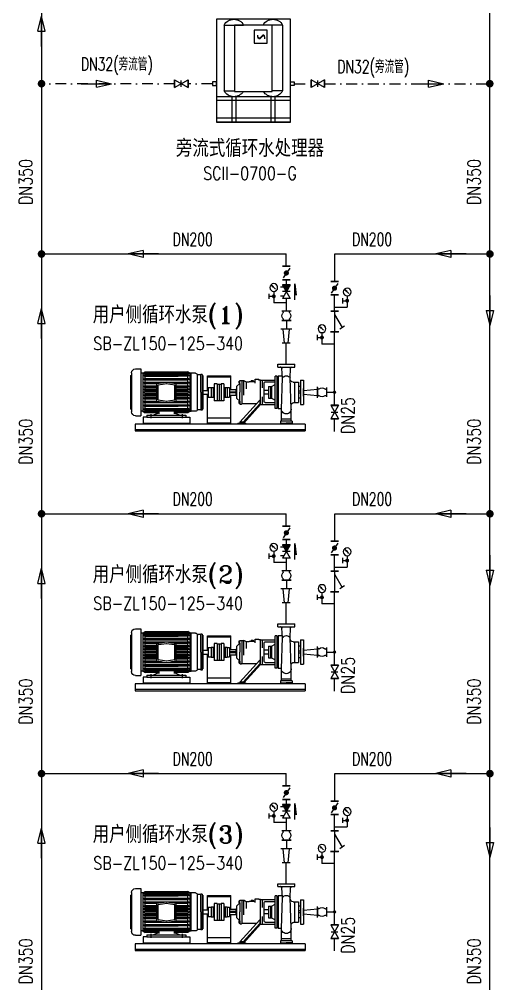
# Model space of a CAD drawing. Extents: x -345393 to -54719, y 203828 to 476815.
# Drawn here: x -283514 to -272560, y 285325 to 307598 of the extents above; entities that cross this region are included whole.
import ezdxf

# ---------------------------------------------------------------- set-up
doc = ezdxf.new("R2010")
doc.units = 0
doc.header["$LTSCALE"] = 1000
doc.header["$MEASUREMENT"] = 0
for name, pattern in [('CENTER', [2, 1.25, -0.25, 0.25, -0.25]), ('CONTINOUS', [0]), ('DASHDOT2', [0.5, 0.25, -0.125, 0, -0.125])]:
    doc.linetypes.add(name, pattern=pattern)
doc.layers.get('0').update_dxf_attribs({"color": 252, "linetype": 'CONTINUOUS'})
for name, color, linetype in [('暖通-水-水阀', 3, 'CONTINUOUS'), ('暖通-水-管道-供水', 1, 'CONTINUOUS'), ('暖通-风-设备', 40, 'CONTINUOUS'), ('暖通-风-说明', 3, 'CONTINUOUS')]:
    doc.layers.add(name, color=color, linetype=linetype)
doc.styles.add('HZ', font='romans.shx', dxfattribs={"width": 0.7, "bigfont": 'tjhztxt.shx'})
doc.styles.add('HZ-ZG', font='romans.shx', dxfattribs={"width": 0.8, "bigfont": 'hzf.shx'})
doc.styles.add('TKZ1', font='tjromant.shx', dxfattribs={"bigfont": 'tjhts.shx'})

# ---------------------------------------------------------------- blocks, each defined once
blk = doc.blocks.new('箭头')
at = {"color": 3, "linetype": 'CONTINOUS'}
for p, q in [((-317, 0), (381, 0)), ((32, 84), (381, 0)), ((32, 84), (32, -84)), ((32, -84), (381, 0))]:
    blk.add_line(p, q, dxfattribs=at)
blk = doc.blocks.new('闸阀150')
for p, q in [((130, 75), (-130, -75)), ((130, -75), (-130, 75)), ((-130, 75), (-130, -75)), ((0, -63), (0, 63)), ((130, 75), (130, -75))]:
    blk.add_line(p, q)
blk = doc.blocks.new('旁流水处理器')
for p, q in [((-1125, 3740), (-376, 3740)), ((-1125, 3740), (-1125, 1202)), ((1125, 3740), (376, 3740)), ((1125, 3740), (1125, 1202))]:
    blk.add_line(p, q)
at = {"color": 3}
for p, q in [((-1125, 1202), (-725, 1202)), ((1125, 1202), (725, 1202)), ((-1425, 981), (1425, 981)), ((-1425, 831), (1425, 831)), ((-825, 988), (-825, 0)), ((-675, 988), (-675, 0)), ((675, 988), (675, 0)), ((825, 988), (825, 0)), ((-1425, 150), (1425, 150)), ((-1425, 0), (1425, 0))]:
    blk.add_line(p, q, dxfattribs=at)
at = {"flags": 128}
for points in [[(-1425, 3960), (1425, 3960), (1425, 0), (-1425, 0)], [(-1425, 1406), (-1425, 1556), (-1575, 1556), (-1575, 1406)], [(1425, 1406), (1425, 1556), (1575, 1556), (1575, 1406)]]:
    blk.add_lwpolyline(points, close=True, dxfattribs=at)
at = {"color": 2, "flags": 128}
for points in [[(-725, 3740), (725, 3740), (725, 1180), (-725, 1180)], [(-525, 3540), (-25, 3540), (-25, 3040), (-525, 3040)]]:
    blk.add_lwpolyline(points, close=True, dxfattribs=at)
for centre, start, end in [((-750, 3532), 29.0309, 150.9691), ((750, 3532), 29.0309, 150.9691), ((-750, 1409), 209.0309, 327.5344), ((750, 1409), 212.4656, 330.9691)]:
    blk.add_arc(centre, 428, start, end)
at = {"color": 3, "style": 'HZ', "width": 0.7}
blk.add_text('~', height=500, dxfattribs=at).set_placement((-487, 3064))
blk = doc.blocks.new('A$C3FDB32FF')
at = {"color": 3}
for p, q in [((638, 1543), (244, 1543)), ((244, 1475), (244, 1543)), ((638, 1475), (244, 1475)), ((353, 1226), (342, 1443)), ((524, 1226), (540, 1444)), ((573, 1475), (578, 1475)), ((638, 1475), (638, 1543)), ((2660, 1330), (2710, 1364)), ((2660, 1318), (2710, 1345)), ((2710, 1364), (2710, 1345)), ((3701, 1364), (2710, 1364)), ((2710, 1345), (2938, 1345)), ((3701, 1345), (2938, 1345)), ((3752, 1330), (3701, 1364)), ((3701, 1345), (3701, 1364)), ((3752, 1318), (3701, 1345)), ((3797, 1431), (3797, 351)), ((3923, 1431), (3797, 1431)), ((4013, 1341), (4013, 441)), ((45, 1172), (45, 610)), ((112, 1172), (45, 1172)), ((112, 1172), (112, 610)), ((284, 1127), (157, 1127)), ((157, 1127), (157, 655)), ((245, 655), (245, 1127)), ((328, 505), (353, 1226)), ((554, 505), (524, 1226)), ((534, 1264), (627, 1264)), ((627, 518), (627, 1264)), ((627, 1264), (627, 518)), ((649, 518), (649, 1264)), ((649, 1264), (694, 1264)), ((694, 518), (694, 1264)), ((1037, 1175), (694, 1175)), ((925, 1130), (694, 1130)), ((992, 994), (992, 1175)), ((1037, 607), (1037, 1175)), ((1037, 1175), (1070, 1175)), ((1155, 1193), (1070, 1193)), ((1070, 1175), (1070, 1193)), ((1161, 1106), (1161, 1187)), ((1287, 1142), (1167, 1142)), ((1203, 1164), (1203, 1142)), ((1245, 1166), (1209, 1166)), ((1215, 1164), (1215, 1142)), ((1239, 1164), (1239, 1142)), ((1251, 1164), (1251, 1142)), ((1368, 1133), (1298, 1133)), ((1414, 1160), (1368, 1133)), ((1368, 1133), (1368, 973)), ((1427, 1163), (1427, 823)), ((1462, 1163), (1427, 1163)), ((1467, 1162), (1467, 633)), ((1506, 1163), (1473, 1163)), ((1512, 1098), (1512, 1157)), ((1526, 1149), (1512, 1149)), ((1526, 1136), (1512, 1136)), ((1529, 1106), (1529, 1142)), ((2364, 1279), (2364, 503)), ((2364, 1279), (2381, 1279)), ((2381, 1305), (2381, 478)), ((2381, 1305), (2415, 1305)), ((2415, 891), (2415, 1305)), ((2415, 1296), (2492, 1296)), ((2491, 497), (2491, 1285)), ((2536, 1330), (2660, 1330)), ((2637, 452), (2637, 1330)), ((2660, 452), (2660, 1330)), ((2660, 1318), (2710, 1324)), ((2660, 1279), (2710, 1296)), ((2660, 1279), (2710, 1262)), ((3752, 1279), (2660, 1279)), ((2664, 1196), (2710, 1212)), ((3752, 1195), (2664, 1195)), ((2664, 1193), (2710, 1178)), ((2664, 1112), (2710, 1127)), ((2710, 1324), (2710, 1296)), ((3701, 1324), (2710, 1324)), ((3701, 1296), (2710, 1296)), ((2710, 1212), (2710, 1262)), ((2710, 1262), (2938, 1262)), ((3701, 1212), (2710, 1212)), ((2710, 1127), (2710, 1178)), ((3701, 1178), (2710, 1178)), ((3701, 1127), (2710, 1127)), ((3701, 1262), (2938, 1262)), ((3206, 1127), (2981, 1094)), ((3431, 1094), (3206, 1127)), ((3752, 1318), (3701, 1324)), ((3701, 1296), (3701, 1324)), ((3752, 1279), (3701, 1296)), ((3752, 1279), (3701, 1262)), ((3701, 1212), (3701, 1262)), ((3752, 1195), (3701, 1212)), ((3752, 1195), (3701, 1178)), ((3701, 1127), (3701, 1178)), ((3752, 1110), (3701, 1127)), ((3752, 1330), (3752, 452)), ((3752, 1330), (3797, 1330)), ((4036, 1279), (4013, 1279)), ((4036, 1279), (4036, 503)), ((112, 1026), (157, 1026)), ((112, 914), (157, 914)), ((784, 1026), (694, 1071)), ((852, 1026), (784, 1026)), ((784, 1026), (784, 756)), ((807, 1026), (807, 756)), ((852, 1026), (852, 756)), ((852, 936), (947, 936)), ((947, 675), (947, 1108)), ((1526, 1111), (1512, 1111)), ((1526, 1099), (1512, 1099)), ((1512, 1098), (1512, 891)), ((1580, 1031), (1512, 1098)), ((1512, 681), (1512, 891)), ((1582, 891), (1582, 1026)), ((1582, 957), (1599, 957)), ((1582, 756), (1582, 891)), ((1599, 825), (1599, 957)), ((1599, 957), (1601, 955)), ((1601, 955), (1601, 828)), ((1752, 954), (1601, 954)), ((1620, 906), (1620, 877)), ((1752, 906), (1620, 906)), ((1803, 1000), (1752, 1000)), ((1752, 1000), (1752, 782)), ((1803, 1005), (1803, 778)), ((1852, 1005), (1803, 1005)), ((1852, 1005), (1852, 778)), ((1878, 1005), (1852, 1005)), ((1878, 1089), (1878, 694)), ((1878, 1089), (1945, 1089)), ((1945, 1089), (1945, 694)), ((2036, 1080), (1945, 1080)), ((1991, 1080), (1991, 702)), ((2036, 1089), (2103, 1089)), ((2036, 1089), (2036, 694)), ((2103, 1089), (2103, 694)), ((2129, 1005), (2103, 1005)), ((2129, 1005), (2129, 778)), ((2178, 1005), (2129, 1005)), ((2178, 1005), (2178, 778)), ((2246, 1000), (2178, 1000)), ((2246, 1000), (2246, 782)), ((2364, 936), (2246, 936)), ((2415, 891), (2415, 478)), ((2660, 891), (2710, 908)), ((2660, 891), (2710, 874)), ((3093, 1110), (2664, 1110)), ((2664, 1109), (2710, 1094)), ((2664, 1028), (2710, 1043)), ((2981, 1026), (2664, 1026)), ((2664, 1025), (2710, 1009)), ((2664, 960), (2710, 975)), ((2981, 959), (2664, 959)), ((2664, 957), (2710, 942)), ((2710, 1043), (2710, 1094)), ((2981, 1094), (2710, 1094)), ((2981, 1043), (2710, 1043)), ((2710, 975), (2710, 1009)), ((2710, 975), (2710, 1009)), ((2981, 1009), (2710, 1009)), ((2981, 975), (2710, 975)), ((2710, 908), (2710, 942)), ((2981, 942), (2710, 942)), ((2710, 908), (2710, 908)), ((2981, 908), (2710, 908)), ((2981, 689), (2981, 1094)), ((3211, 1094), (3014, 1065)), ((3014, 718), (3014, 1065)), ((3397, 1065), (3201, 1094)), ((3752, 1110), (3318, 1110)), ((3397, 718), (3397, 1065)), ((3431, 689), (3431, 1094)), ((3701, 1094), (3431, 1094)), ((3701, 1043), (3431, 1043)), ((3752, 1026), (3431, 1026)), ((3701, 1009), (3431, 1009)), ((3701, 975), (3431, 975)), ((3752, 959), (3431, 959)), ((3701, 942), (3431, 942)), ((3701, 908), (3431, 908)), ((3752, 1110), (3701, 1094)), ((3701, 1043), (3701, 1094)), ((3752, 1026), (3701, 1043)), ((3752, 1026), (3701, 1009)), ((3701, 975), (3701, 1009)), ((3752, 959), (3701, 975)), ((3752, 959), (3701, 942)), ((3701, 908), (3701, 942)), ((3752, 891), (3701, 908)), ((3752, 891), (3701, 874)), ((112, 869), (157, 869)), ((112, 756), (157, 756)), ((784, 756), (694, 711)), ((852, 756), (784, 756)), ((852, 846), (947, 846)), ((992, 607), (992, 788)), ((1054, 708), (1054, 622)), ((1526, 683), (1512, 683)), ((1512, 681), (1512, 625)), ((1526, 670), (1512, 670)), ((1580, 752), (1514, 686)), ((1529, 660), (1529, 676)), ((1582, 825), (1599, 825)), ((1599, 825), (1601, 828)), ((1752, 829), (1601, 829)), ((1620, 877), (1752, 877)), ((1803, 782), (1752, 782)), ((1852, 778), (1803, 778)), ((1878, 778), (1852, 778)), ((1878, 694), (1945, 694)), ((2036, 702), (1945, 702)), ((2036, 694), (2103, 694)), ((2129, 778), (2103, 778)), ((2178, 778), (2129, 778)), ((2246, 782), (2178, 782)), ((2364, 846), (2246, 846)), ((2660, 824), (2710, 840)), ((2660, 824), (2710, 807)), ((2981, 824), (2660, 824)), ((2660, 756), (2710, 773)), ((2660, 756), (2710, 739)), ((2981, 756), (2660, 756)), ((2660, 672), (2710, 689)), ((2660, 672), (2710, 655)), ((3093, 672), (2660, 672)), ((2710, 840), (2710, 874)), ((2981, 874), (2710, 874)), ((2981, 840), (2710, 840)), ((2710, 773), (2710, 807)), ((2981, 807), (2710, 807)), ((2710, 773), (2710, 773)), ((2981, 773), (2710, 773)), ((2710, 689), (2710, 739)), ((2981, 739), (2710, 739)), ((2981, 689), (2710, 689)), ((3206, 655), (2981, 689)), ((3211, 688), (3014, 718)), ((3397, 718), (3201, 688)), ((3431, 689), (3206, 655)), ((3752, 672), (3318, 672)), ((3701, 874), (3431, 874)), ((3701, 840), (3431, 840)), ((3752, 824), (3431, 824)), ((3701, 807), (3431, 807)), ((3701, 773), (3431, 773)), ((3752, 756), (3431, 756)), ((3701, 739), (3431, 739)), ((3701, 689), (3431, 689)), ((3701, 840), (3701, 874)), ((3752, 824), (3701, 840)), ((3752, 824), (3701, 807)), ((3701, 773), (3701, 807)), ((3752, 756), (3701, 773)), ((3752, 756), (3701, 739)), ((3701, 689), (3701, 739)), ((3752, 672), (3701, 689)), ((3752, 672), (3701, 655)), ((112, 610), (45, 610)), ((263, 655), (157, 655)), ((328, 225), (328, 499)), ((627, 518), (554, 518)), ((554, 225), (554, 494)), ((649, 518), (694, 518)), ((925, 652), (694, 652)), ((1037, 607), (694, 607)), ((1462, 631), (1123, 631)), ((1467, 646), (1467, 625)), ((1506, 619), (1473, 619)), ((1526, 645), (1512, 645)), ((1526, 633), (1512, 633)), ((1529, 640), (1529, 656)), ((2364, 503), (2381, 503)), ((2381, 478), (2415, 478)), ((2415, 486), (2492, 486)), ((2536, 452), (2660, 452)), ((2637, 452), (2660, 452)), ((2660, 452), (2637, 452)), ((2660, 587), (2710, 604)), ((2660, 587), (2710, 570)), ((3752, 587), (2660, 587)), ((2660, 503), (2710, 520)), ((2660, 503), (2710, 486)), ((3752, 503), (2660, 503)), ((2660, 475), (2710, 459)), ((2660, 464), (2710, 459)), ((2660, 464), (2710, 437)), ((2660, 452), (2710, 419)), ((2710, 604), (2710, 655)), ((3701, 655), (2710, 655)), ((3701, 604), (2710, 604)), ((2710, 520), (2710, 570)), ((2710, 570), (2938, 570)), ((3701, 520), (2710, 520)), ((2710, 486), (2710, 459)), ((2710, 486), (3701, 486)), ((3701, 486), (2710, 486)), ((2710, 459), (3026, 459)), ((3701, 570), (2938, 570)), ((3026, 464), (3026, 395)), ((3386, 464), (3026, 464)), ((3386, 464), (3386, 395)), ((3386, 459), (3701, 459)), ((3701, 604), (3701, 655)), ((3752, 587), (3701, 604)), ((3752, 587), (3701, 570)), ((3701, 520), (3701, 570)), ((3752, 503), (3701, 520)), ((3752, 503), (3701, 486)), ((3701, 459), (3701, 486)), ((3701, 459), (3701, 486)), ((3752, 464), (3701, 437)), ((3752, 464), (3701, 459)), ((3752, 452), (3701, 419)), ((3752, 452), (3797, 452)), ((4013, 503), (4036, 503)), ((306, 225), (306, 157)), ((306, 225), (576, 225)), ((328, 270), (554, 270)), ((576, 225), (576, 157)), ((1721, 293), (2261, 293)), ((2710, 437), (2710, 419)), ((2710, 437), (3026, 437)), ((2710, 419), (3026, 419)), ((2756, 360), (2756, 315)), ((3656, 360), (2756, 360)), ((3656, 315), (2756, 315)), ((3026, 419), (2891, 360)), ((3701, 437), (3386, 437)), ((3521, 360), (3386, 419)), ((3386, 419), (3701, 419)), ((3656, 360), (3656, 315)), ((3701, 419), (3701, 437)), ((3923, 351), (3797, 351)), ((0, 157), (3926, 157)), ((306, 180), (441, 180)), ((576, 180), (441, 180)), ((1378, 180), (1378, 157)), ((1558, 180), (1378, 180)), ((1435, 199), (1512, 199)), ((1512, 199), (1512, 180)), ((1558, 180), (1558, 157)), ((1721, 180), (2261, 180))]:
    blk.add_line(p, q, dxfattribs=at)
at = {"color": 3, "linetype": 'Continuous'}
for p, q in [((1721, 954), (1721, 1271)), ((2261, 1271), (1721, 1271)), ((2261, 1248), (1721, 1248)), ((2261, 936), (2261, 1271)), ((1054, 708), (1037, 708)), ((1512, 199), (1054, 708)), ((1721, 157), (1721, 829)), ((2261, 157), (2261, 846)), ((1422, 180), (1037, 607)), ((1435, 199), (1054, 622)), ((2756, 315), (2666, 315)), ((2666, 315), (2666, 157)), ((3656, 315), (3746, 315)), ((3746, 315), (3746, 157)), ((0, 157), (0, 0)), ((3926, 34), (0, 34)), ((3926, 0), (0, 0)), ((3746, 180), (2666, 180)), ((3926, 157), (3926, 0))]:
    blk.add_line(p, q, dxfattribs=at)
at = {"color": 3, "linetype": 'CENTER'}
for p, q in [((2846, 383), (2846, 293)), ((3566, 383), (3566, 293))]:
    blk.add_line(p, q, dxfattribs=at)
at = {"color": 3}
for centre, radius, start, end in [((308, 1442), 33.8, 2.861, 90), ((573, 1442), 33.8, 90, 175.7275), ((3923, 1341), 90, 0, 90), ((438, 1168), 104, 34.4039, 145.5961), ((925, 1108), 22.5, 360, 90), ((1155, 1187), 6.07, 0, 90), ((1167, 1148), 6.07, 180, 270), ((1209, 1157), 8.88, 47.4909, 132.5091), ((1227, 1134), 32, 67.9484, 112.0516), ((1245, 1157), 8.91, 47.672, 132.328), ((1287, 1136), 6.07, 14.6649, 90), ((1298, 1139), 6.07, 194.6649, 270), ((1427, 1138), 25.7, 90, 120), ((1462, 1157), 6.07, 44.8577, 90), ((1473, 1157), 6.07, 90, 180), ((1506, 1157), 6.07, 0, 90), ((1520, 1142), 9.19, 317.252, 42.748), ((1496, 1124), 33.1, 337.833, 22.167), ((2536, 1285), 45, 90, 180), ((1520, 1105), 9.22, 317.4117, 42.5883), ((1576, 1026), 6.07, 0, 45), ((925, 675), 22.5, 270, 360), ((1518, 681), 6.07, 135, 180), ((1520, 677), 9.19, 317.252, 42.748), ((1496, 658), 33.1, 337.833, 22.167), ((1576, 756), 6.07, 315, 0), ((1576, 756), 6.07, 315, 0), ((441, 506), 113, 180.3903, 217.3872), ((441, 506), 113, 322.6128, 359.6097), ((1462, 637), 6.07, 270, 315.1423), ((1473, 625), 6.07, 180, 270), ((1506, 625), 6.07, 270, 0), ((1520, 639), 9.22, 317.4117, 42.5883), ((2536, 497), 45, 180, 270), ((441, 506), 113, 217.3872, 322.6128), ((3923, 441), 90, 270, 0)]:
    blk.add_arc(centre, radius, start, end, dxfattribs=at)
at = {"color": 3, "linetype": 'Continuous'}
for centre, start, end in [((284, 1195), 270, 358.0103), ((263, 587), 358.0103, 90)]:
    blk.add_arc(centre, 67.5, start, end, dxfattribs=at)
blk = doc.blocks.new('蝶阀150-2')
for p, q in [((-130, 75), (-130, -75)), ((94, 63), (-94, -63)), ((130, 75), (130, -75))]:
    blk.add_line(p, q)
at = {"const_width": 49.7}
blk.add_lwpolyline([(-25, -1, 1), (25, -1, 1)], format="xyb", close=True, dxfattribs=at)
blk = doc.blocks.new('橡胶软接头150')
for p, q in [((0, -90), (0, 90)), ((21, 60), (0, 60)), ((158, 60), (180, 60)), ((180, -90), (180, 90)), ((21, -60), (0, -60)), ((158, -60), (180, -60))]:
    blk.add_line(p, q)
for centre, radius, start, end in [((21, 83), 22.5, 270, 310.5421), ((90, 3), 82.9, 49.4579, 130.5421), ((158, 83), 22.5, 229.4579, 270), ((21, -83), 22.5, 49.4579, 90), ((90, -3), 82.9, 229.4579, 310.5421), ((158, -83), 22.5, 90, 130.5421)]:
    blk.add_arc(centre, radius, start, end)
blk = doc.blocks.new('变径管150')
for p, q in [((-106, 269), (106, 269)), ((-36, 0), (-61, 269)), ((36, 0), (61, 269)), ((-75, 0), (75, 0))]:
    blk.add_line(p, q)
blk = doc.blocks.new('压力表150')
for p, q in [((-32, 264), (-5, 291)), ((-5, 291), (37, 332)), ((0, 219), (0, 117)), ((37, 332), (2, 311, -2160)), ((37, 332), (16, 298, -2160)), ((86, 125), (-18, 125)), ((0, 112), (0, 0)), ((86, 75), (86, 175))]:
    blk.add_line(p, q)
at = {"const_width": 37.5}
blk.add_lwpolyline([(-19, 125, 1), (19, 125, 1)], format="xyb", close=True, dxfattribs=at)
blk.add_circle((0, 294), 75)
for start, end in [(90, 270), (270, 90)]:
    blk.add_arc((0, 125), 18.8, start, end)
blk = doc.blocks.new('调节止回阀150')
at = {"linetype": 'Continuous'}
h = blk.add_hatch(dxfattribs=at)
h.set_pattern_fill('ANSI37', color=256, scale=0.530035, style=0)
h.set_pattern_definition([(45, (-34164.920464, -47847.3479), (-0.04684894752, 0.04684894752), []), (135, (-34164.920464, -47847.3479), (-0.04684894752, -0.04684894752), [])])
h.paths.add_polyline_path([(0, 0), (0, -1), (129, -75), (129, 75)])
for p, q in [((129, -75), (-131, 75)), ((129, 75), (-131, -75)), ((-131, 75), (-131, -75)), ((0, 75), (0, -75)), ((129, 75), (129, -75)), ((-86, -50), (-86, -117)), ((84, -50), (84, -117))]:
    blk.add_line(p, q)
blk.add_lwpolyline([(-157, 164), (152, 164), (-66, 186), (-2, 164)])
blk = doc.blocks.new('Y型除污器150')
for p, q in [((0, -75), (0, 75)), ((0, 0), (400, 0)), ((62, 0), (315, -146)), ((400, -79), (400, 77)), ((285, -193), (344, -100))]:
    blk.add_line(p, q)

msp = doc.modelspace()

# ---------------------------------------------------------------- linework, layer by layer
at = {"layer": '暖通-水-水阀'}
for p, q in [((-279929.22341, 306020.0028), (-279929.22341, 306199.94024)), ((-279617.56263, 306020.0028), (-279617.56263, 306199.94024)), ((-276775.60421, 306020.0028), (-276775.60421, 306199.94024)), ((-276463.94343, 306020.0028), (-276463.94343, 306199.94024)), ((-277436.57307, 301893.43617), (-277256.63563, 301893.43617)), ((-277436.57307, 301581.7754), (-277256.63563, 301581.7754)), ((-277256.63563, 301462.22004), (-277436.57307, 301462.22004)), ((-276324.22963, 301542.16543), (-276144.2922, 301542.16543)), ((-277256.63563, 301150.55926), (-277436.57307, 301150.55926)), ((-276324.22963, 301230.50466), (-276144.2922, 301230.50466)), ((-277346.60435, 301049.8182), (-277638.24615, 301049.8182)), ((-276234.26091, 300947.49523), (-275942.61911, 300947.49523)), ((-277238.75681, 300857.65576), (-277454.45188, 300857.65576)), ((-276324.28601, 300855.82857), (-276144.23582, 300855.82857)), ((-277454.45188, 300641.51775), (-277238.75681, 300641.51775)), ((-277223.47357, 300440.77668), (-277476.87796, 300440.77668)), ((-276327.1644, 300376.07837), (-276139.91826, 300376.07837)), ((-277259.97637, 300118.14341), (-277440.33802, 300118.14341)), ((-276234.26091, 300097.7381), (-276525.90272, 300097.7381)), ((-276631.62764, 298856.28078), (-276631.62764, 299109.68517)), ((-276631.62764, 299090.80565), (-276631.62764, 298875.11058)), ((-276324.22963, 298682.22616), (-276144.2922, 298682.22616)), ((-276324.22963, 298370.56539), (-276144.2922, 298370.56539)), ((-277436.57307, 295893.43617), (-277256.63563, 295893.43617)), ((-277436.57307, 295581.7754), (-277256.63563, 295581.7754)), ((-277256.63563, 295462.22004), (-277436.57307, 295462.22004)), ((-276324.22963, 295542.16543), (-276144.2922, 295542.16543)), ((-277256.63563, 295150.55926), (-277436.57307, 295150.55926)), ((-276324.22963, 295230.50466), (-276144.2922, 295230.50466)), ((-277346.60435, 295049.8182), (-277638.24615, 295049.8182)), ((-276234.26091, 294947.49523), (-275942.61911, 294947.49523)), ((-277238.75681, 294857.65576), (-277454.45188, 294857.65576)), ((-276324.28601, 294855.82857), (-276144.23582, 294855.82857)), ((-277223.47357, 294440.77668), (-277476.87796, 294440.77668)), ((-277454.45188, 294641.51775), (-277238.75681, 294641.51775)), ((-276327.1644, 294376.07837), (-276139.91826, 294376.07837)), ((-277259.97637, 294118.14341), (-277440.33802, 294118.14341)), ((-276234.26091, 294097.7381), (-276525.90272, 294097.7381)), ((-276631.62764, 292856.28078), (-276631.62764, 293109.68517)), ((-276631.62764, 293090.80565), (-276631.62764, 292875.11058)), ((-276324.22963, 292682.22616), (-276144.2922, 292682.22616)), ((-276324.22963, 292370.56539), (-276144.2922, 292370.56539)), ((-277436.57307, 289893.43617), (-277256.63563, 289893.43617)), ((-277436.57307, 289581.7754), (-277256.63563, 289581.7754)), ((-276324.22963, 289542.16543), (-276144.2922, 289542.16543)), ((-277256.63563, 289462.22004), (-277436.57307, 289462.22004)), ((-277256.63563, 289150.55926), (-277436.57307, 289150.55926)), ((-276324.22963, 289230.50466), (-276144.2922, 289230.50466)), ((-277346.60435, 289049.8182), (-277638.24615, 289049.8182)), ((-276234.26091, 288947.49523), (-275942.61911, 288947.49523)), ((-277238.75681, 288857.65576), (-277454.45188, 288857.65576)), ((-276324.28601, 288855.82857), (-276144.23582, 288855.82857)), ((-277223.47357, 288440.77668), (-277476.87796, 288440.77668)), ((-277454.45188, 288641.51775), (-277238.75681, 288641.51775)), ((-276327.1644, 288376.07837), (-276139.91826, 288376.07837)), ((-277259.97637, 288118.14341), (-277440.33802, 288118.14341)), ((-276234.26091, 288097.7381), (-276525.90272, 288097.7381)), ((-276631.62764, 286856.28078), (-276631.62764, 287109.68517)), ((-276631.62764, 287090.80565), (-276631.62764, 286875.11058)), ((-276324.22963, 286682.22616), (-276144.2922, 286682.22616)), ((-276324.22963, 286370.56539), (-276144.2922, 286370.56539))]:
    msp.add_line(p, q, dxfattribs=at)
at = {"layer": '暖通-水-管道-供水'}
for p, q in [((-272650.92758, 283772.94705), (-272650.92758, 324486.39897)), ((-283000.25319, 309891.85105), (-283000.25319, 283772.94705)), ((-283000.25319, 302177.57887), (-277350.1572, 302177.57887)), ((-277350.1572, 301893.43617), (-277350.1572, 302177.57887)), ((-276230.70807, 302177.57887), (-272647.37473, 302177.57887)), ((-276230.70807, 301542.16543), (-276230.70807, 302177.57887)), ((-277346.60435, 301453.5628), (-277346.60435, 301581.7754)), ((-277346.60435, 300857.65576), (-277346.60435, 301150.55926)), ((-276234.26091, 300855.82857), (-276234.26091, 301230.50466)), ((-277346.60435, 300641.51775), (-277346.60435, 300440.77668)), ((-276234.26091, 298982.9644), (-276234.26091, 300376.07837)), ((-277350.1572, 299634.81007), (-277350.1572, 300118.14341)), ((-276415.48963, 298982.9644), (-276234.26091, 298982.9644)), ((-283000.25319, 296177.57887), (-277350.1572, 296177.57887)), ((-277350.1572, 295893.43617), (-277350.1572, 296177.57887)), ((-276230.70807, 296177.57887), (-272647.37473, 296177.57887)), ((-276230.70807, 295542.16543), (-276230.70807, 296177.57887)), ((-277346.60435, 295453.5628), (-277346.60435, 295581.7754)), ((-277346.60435, 294857.65576), (-277346.60435, 295150.55926)), ((-276234.26091, 294855.82857), (-276234.26091, 295230.50466)), ((-277346.60435, 294641.51775), (-277346.60435, 294440.77668)), ((-276234.26091, 292982.9644), (-276234.26091, 294376.07837)), ((-277350.1572, 293634.81007), (-277350.1572, 294118.14341)), ((-276415.48963, 292982.9644), (-276234.26091, 292982.9644)), ((-283000.25319, 290177.57887), (-277350.1572, 290177.57887)), ((-277350.1572, 289893.43617), (-277350.1572, 290177.57887)), ((-276230.70807, 290177.57887), (-272647.37473, 290177.57887)), ((-276230.70807, 289542.16543), (-276230.70807, 290177.57887)), ((-277346.60435, 289453.5628), (-277346.60435, 289581.7754)), ((-277346.60435, 288857.65576), (-277346.60435, 289150.55926)), ((-276234.26091, 288855.82857), (-276234.26091, 289230.50466)), ((-277346.60435, 288641.51775), (-277346.60435, 288440.77668)), ((-276234.26091, 286982.9644), (-276234.26091, 288376.07837)), ((-277350.1572, 287634.81007), (-277350.1572, 288118.14341)), ((-276415.48963, 286982.9644), (-276234.26091, 286982.9644))]:
    msp.add_line(p, q, dxfattribs=at)
at = {"layer": '暖通-水-管道-供水', "color": 4, "linetype": 'DASHDOT2'}
for p, q in [((-279929.22341, 306109.97152), (-283000.25319, 306110.16352)), ((-279054.09276, 306109.8268), (-279617.56263, 306109.94786)), ((-277164.09276, 306109.87462), (-276775.60421, 306109.87462)), ((-276463.94343, 306109.87462), (-272650.92758, 306109.87462))]:
    msp.add_line(p, q, dxfattribs=at)
at = {"layer": '暖通-水-管道-供水', "linetype": 'Continuous'}
for p, q in [((-276234.26091, 298682.22616), (-276234.26091, 298982.9644)), ((-276234.26091, 298080.74968), (-276234.26091, 298370.56539)), ((-276234.26091, 292682.22616), (-276234.26091, 292982.9644)), ((-276234.26091, 292080.74968), (-276234.26091, 292370.56539)), ((-276234.26091, 286682.22616), (-276234.26091, 286982.9644)), ((-276234.26091, 286080.74968), (-276234.26091, 286370.56539))]:
    msp.add_line(p, q, dxfattribs=at)
at = {"layer": '暖通-水-管道-供水', "color": 4, "linetype": 'DASHDOT2', "const_width": 87.5}
for points in [[(-282956.50319, 306110.58814, -1), (-283044.00319, 306110.58814, -1)], [(-272607.17758, 306110.58814, -1), (-272694.67758, 306110.58814, -1)]]:
    msp.add_lwpolyline(points, format="xyb", close=True, dxfattribs=at)
at = {"layer": '暖通-水-管道-供水', "const_width": 87.5}
for points in [[(-283044.00319, 302177.57887, 1), (-282956.50319, 302177.57887, 1)], [(-272691.12473, 302177.57887, 1), (-272603.62473, 302177.57887, 1)], [(-283044.00319, 296177.57887, 1), (-282956.50319, 296177.57887, 1)], [(-272691.12473, 296177.57887, 1), (-272603.62473, 296177.57887, 1)], [(-283044.00319, 290177.57887, 1), (-282956.50319, 290177.57887, 1)], [(-272691.12473, 290177.57887, 1), (-272603.62473, 290177.57887, 1)]]:
    msp.add_lwpolyline(points, format="xyb", close=True, dxfattribs=at)
at = {"layer": '暖通-水-管道-供水', "linetype": 'Continuous', "const_width": 37.5, "flags": 128}
for points in [[(-276215.51091, 298982.9644, -1), (-276253.01091, 298982.9644, -1)], [(-276215.51091, 292982.9644, -1), (-276253.01091, 292982.9644, -1)], [(-276215.51091, 286982.9644, -1), (-276253.01091, 286982.9644, -1)]]:
    msp.add_lwpolyline(points, format="xyb", close=True, dxfattribs=at)

# ---------------------------------------------------------------- block references
at = {"layer": '暖通-水-水阀', "rotation": 90}
for p in [(-283000.25319, 307287.57133), (-283000.25319, 300539.18626), (-283000.25319, 294539.18626), (-283000.25319, 288539.18626)]:
    msp.add_blockref('箭头', p, dxfattribs=at)
at = {"layer": '暖通-水-水阀', "xscale": -1}
for p, rotation in [((-281764.26014, 306110.39909), 180), ((-274095.43372, 306110.39909), 180), ((-272650.92758, 300904.48566), 90), ((-272650.92758, 294904.48566), 90), ((-272650.92758, 288619.31908), 90)]:
    msp.add_blockref('箭头', p, dxfattribs=dict(at, rotation=rotation))
at = {"layer": '暖通-水-水阀', "yscale": 1.199999999953434, "zscale": 1.2}
for name, p, xscale in [('闸阀150', (-279773.39302, 306109.97152), -1.199999999953434), ('闸阀150', (-276619.77382, 306109.97152), 1.199999999953434), ('压力表150', (-277638.24615, 301049.8182), -1.199999999953434), ('压力表150', (-275942.61911, 300947.49523), -1.199999999953434), ('压力表150', (-276525.90272, 300097.7381), -1.199999999953434), ('变径管150', (-277350.1572, 300118.14341), -1.199999999953434), ('橡胶软接头150', (-276415.48963, 298982.95811), -1.199999999953434), ('压力表150', (-277638.24615, 295049.8182), -1.199999999953434), ('压力表150', (-275942.61911, 294947.49523), -1.199999999953434), ('变径管150', (-277350.1572, 294118.14341), -1.199999999953434), ('压力表150', (-276525.90272, 294097.7381), -1.199999999953434), ('橡胶软接头150', (-276415.48963, 292982.95811), -1.199999999953434), ('压力表150', (-277638.24615, 289049.8182), -1.199999999953434), ('压力表150', (-275942.61911, 288947.49523), -1.199999999953434), ('变径管150', (-277350.1572, 288118.14341), -1.199999999953434), ('压力表150', (-276525.90272, 288097.7381), -1.199999999953434), ('橡胶软接头150', (-276415.48963, 286982.95811), -1.199999999953434)]:
    msp.add_blockref(name, p, dxfattribs=dict(at, xscale=xscale))
at = {"layer": '暖通-水-水阀', "xscale": -1}
for p in [(-280620.0578, 302177.57887), (-273516.0771, 302177.57887), (-280620.0578, 296177.57887), (-273516.0771, 296177.57887), (-280620.0578, 290177.57887), (-273516.0771, 290177.57887)]:
    msp.add_blockref('箭头', p, dxfattribs=at)
at = {"layer": '暖通-水-水阀', "xscale": -1.199999999953434, "yscale": 1.199999999953434, "zscale": 1.2}
for name, p, rotation in [('蝶阀150-2', (-277346.47467, 301737.69301), 270), ('调节止回阀150', (-277346.05073, 301307.34854), 270), ('蝶阀150-2', (-276234.13124, 301386.42227), 270), ('橡胶软接头150', (-277346.60435, 300857.65576), 90), ('Y型除污器150', (-276234.26091, 300855.82857), 90), ('变径管150', (-276954.26091, 298982.9644), 270), ('闸阀150', (-276234.26091, 298526.39577), 270), ('蝶阀150-2', (-277346.47467, 295737.69301), 270), ('调节止回阀150', (-277346.05073, 295307.34854), 270), ('蝶阀150-2', (-276234.13124, 295386.42227), 270), ('橡胶软接头150', (-277346.60435, 294857.65576), 90), ('Y型除污器150', (-276234.26091, 294855.82857), 90), ('变径管150', (-276954.26091, 292982.9644), 270), ('闸阀150', (-276234.26091, 292526.39577), 270), ('蝶阀150-2', (-277346.47467, 289737.69301), 270), ('蝶阀150-2', (-276234.13124, 289386.42227), 270), ('调节止回阀150', (-277346.05073, 289307.34854), 270), ('橡胶软接头150', (-277346.60435, 288857.65576), 90), ('Y型除污器150', (-276234.26091, 288855.82857), 90), ('变径管150', (-276954.26091, 286982.9644), 270), ('闸阀150', (-276234.26091, 286526.39577), 270)]:
    msp.add_blockref(name, p, dxfattribs=dict(at, rotation=rotation))
at = {"layer": '暖通-风-设备', "xscale": -0.5999999998603016, "yscale": 0.6000000000931323, "zscale": 0.6}
msp.add_blockref('旁流水处理器', (-278109.04778, 305221.15986), dxfattribs=at)
at = {"layer": '暖通-风-设备', "xscale": -1}
for p in [(-276909.26108, 298091.84299), (-276909.26108, 292091.84299), (-276909.26108, 286091.84299)]:
    msp.add_blockref('A$C3FDB32FF', p, dxfattribs=at)

# ---------------------------------------------------------------- texts
at = {"layer": '暖通-风-说明', "color": 3, "style": 'HZ-ZG', "width": 0.7}
for s, p in [('DN32(旁流管)', (-282091.99883, 306412.53975)), ('DN32(旁流管)', (-276172.59937, 306354.19452)), ('DN200', (-279973.16381, 302368.27351)), ('DN200', (-275831.92885, 302368.27351)), ('DN200', (-279973.16381, 296368.27351)), ('DN200', (-275831.92885, 296368.27351)), ('DN200', (-279973.16381, 290368.27351)), ('DN200', (-275831.92885, 290368.27351))]:
    msp.add_text(s, height=300, dxfattribs=at).set_placement(p)
at = {"layer": '暖通-风-说明', "style": 'TKZ1'}
for s, p in [('旁流式循环水处理器', (-279897.85933, 304418.6271)), ('用户侧循环水泵(1)', (-281818.80172, 300574.73257)), ('用户侧循环水泵(2)', (-281818.80172, 294574.73257)), ('用户侧循环水泵(3)', (-281818.80172, 288574.73257))]:
    msp.add_text(s, height=400, dxfattribs=at).set_placement(p)
at = {"layer": '暖通-风-说明', "color": 3, "style": 'HZ-ZG', "width": 0.8}
for s, p in [('DN350', (-283213.61301, 303311.48076)), ('DN350', (-272864.28741, 303311.48076)), ('DN25', (-275771.37321, 298019.85729)), ('DN350', (-283213.61301, 297311.48076)), ('DN350', (-272864.28741, 297311.48076)), ('DN25', (-275771.37321, 292019.85729)), ('DN350', (-283213.61301, 291311.48076)), ('DN350', (-272864.28741, 291311.48076)), ('DN25', (-275771.37321, 286019.85729)), ('DN350', (-283213.61301, 285311.48076)), ('DN350', (-272864.28741, 285311.48076))]:
    msp.add_text(s, height=300, rotation=90, dxfattribs=at).set_placement(p)
at = {"layer": '暖通-风-说明', "style": 'TKZ1', "width": 0.8}
for s, p in [('SCII-0700-G', (-279266.48065, 303891.26466)), ('SB-ZL150-125-340', (-281804.56554, 299960.75082)), ('SB-ZL150-125-340', (-281804.56554, 293960.75082)), ('SB-ZL150-125-340', (-281804.56554, 287960.75082))]:
    msp.add_text(s, height=300, dxfattribs=at).set_placement(p)

doc.saveas('drawing.dxf')
